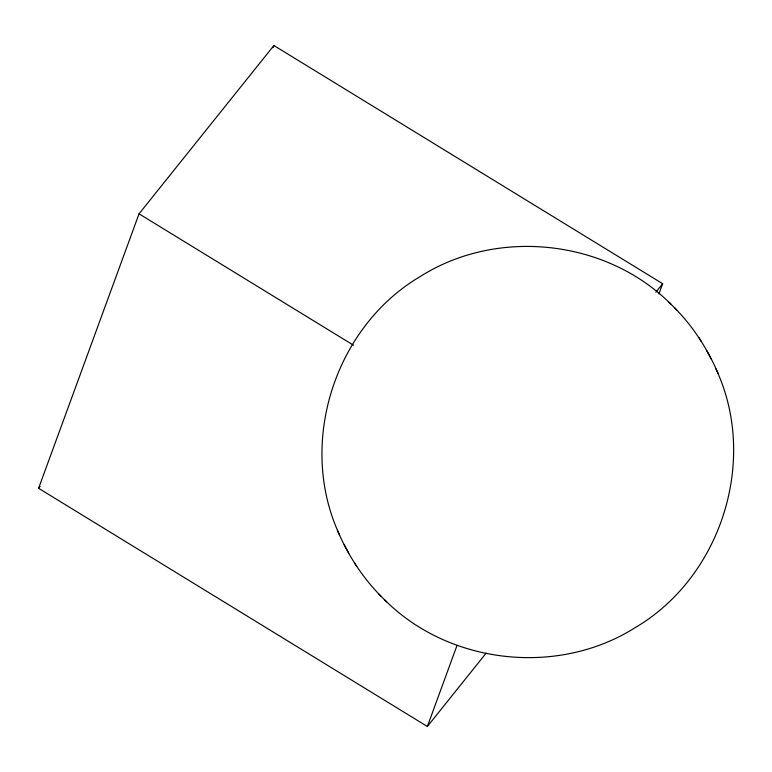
<?xml version="1.0" encoding="UTF-8"?>
<svg xmlns="http://www.w3.org/2000/svg" width="772" height="772" viewBox="0 0 772 772"><rect width="100%" height="100%" fill="white"/><g stroke="black" fill="none" stroke-linecap="round" stroke-linejoin="round"><path stroke-width="1.16" d="M486.128 653.141L427.36 726.491L38.6 488.29L139.037 213.825L273.896 45.509L662.656 283.71L658.941 293.881M273.076 47.767L273.896 45.509M427.36 726.491L457.034 645.411M38.6 488.29L40.105 486.408M655.882 292.173L662.656 283.71M139.037 213.825L353.489 345.219M671.186 304.429C606.773 239.619 498.008 227.508 420.711 276.241C334.295 326.807 297.017 444.228 339.651 535.121M384.408 599.612C448.831 664.431 557.587 676.542 634.893 627.81C721.299 577.244 758.587 459.822 715.953 368.929M674.41 307.632C693.15 326.498 707.75 349.233 718.163 373.658M337.432 530.393C347.854 554.817 362.444 577.543 381.194 596.409M668.957 302.219L676.822 310.035M378.772 594.015L386.637 601.822M698.93 337.596L701.198 341.378M706.853 350.806L711.398 359.347M348.741 553.234L344.206 544.704M354.406 562.672L356.664 566.455"/></g></svg>
